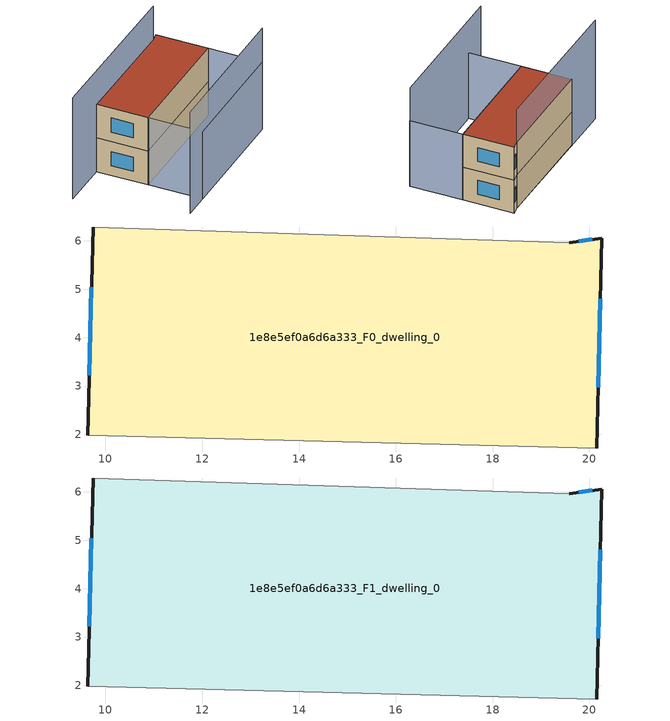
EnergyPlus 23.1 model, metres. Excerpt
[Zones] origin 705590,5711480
1e8e5ef0a6d6a333_F0_dwelling_0
 floor ground (EU_floor_Construction): 20.26,6.06 20.15,1.72 9.63,1.98 9.74,6.29 19.58,5.96 z0
 wall outside (EU_wall_Construction): 20.15,1.72 20.26,6.06 19.58,5.96 / 9.74,6.29 9.63,1.98 z0:3
 wall adiabatic (EU_wall_Construction): 9.63,1.98 20.15,1.72 / 19.58,5.96 9.74,6.29 z0:3
 window (EU_Window_Construction): 20.18,2.97 20.23,4.8 / 9.71,5.04 9.66,3.23 / 20.06,6.03 19.78,5.99 z0.87:2.13
1e8e5ef0a6d6a333_F1_dwelling_0
 floor to 1e8e5ef0a6d6a333_F0_dwelling_0 (EU_floor_Construction): 20.26,6.06 20.15,1.72 9.63,1.98 9.74,6.29 19.58,5.96 z3
 wall outside (EU_wall_Construction): 20.15,1.72 20.26,6.06 19.58,5.96 / 9.74,6.29 9.63,1.98 z3:6
 wall adiabatic (EU_wall_Construction): 9.63,1.98 20.15,1.72 / 19.58,5.96 9.74,6.29 z3:6
 window (EU_Window_Construction): 20.18,2.97 20.23,4.8 / 9.71,5.04 9.66,3.23 / 20.06,6.03 19.78,5.99 z3.87:5.13
 roof outside (EU_roof_Construction): 20.15,1.72 20.26,6.06 19.58,5.96 9.74,6.29 9.63,1.98 z6
shading: 7.35,-2.41 20.03,-2.75 / 19.58,5.96 5.65,6.42 z0:9; 9.63,1.98 20.15,1.72 / 20.15,1.72 20.04,-2.75 / 20.04,-2.75 9.52,-2.49 / 9.52,-2.49 9.63,1.98 z0:6
[Building]
EU S2 Campaign: North Axis=0; Terrain=City; Solar Distribution=FullExterior
[Site:Location]
London: Latitude=51.5; Longitude=-0.5; Time Zone=0; Elevation=25
[SizingPeriod:WeatherFileDays]
AnnualSizingPeriod: Begin Month=1; Begin Day of Month=1; End Month=12; End Day of Month=31; Day of Week for Start Day=Monday; Use Weather File Daylight Saving Period=No; Use Weather File Rain and Snow Indicators=No
[MATERIAL]
EU_InternalMass_Material: Roughness=MediumRough; Thickness=0.1; Conductivity=1; Density=1800; Specific Heat=900; Thermal Absorptance=0.9; Solar Absorptance=0.7; Visible Absorptance=0.7
[MATERIAL:NOMASS] Roughness=MediumRough; Thermal Absorptance=0.9; Solar Absorptance=0.7; Visible Absorptance=0.7
Name | Thermal Resistance
EU_wall_NoMass | 0.724719
EU_roof_NoMass | 2.98947
EU_floor_NoMass | 2.39157
[WINDOWMATERIAL:SIMPLEGLAZINGSYSTEM]
EU_Window_SimpleGlazing: UFactor=2.63425; Solar Heat Gain Coefficient=0.76; Visible Transmittance=0.76
[CONSTRUCTION]
EU_wall_Construction: EU_wall_NoMass
EU_roof_Construction: EU_roof_NoMass
EU_floor_Construction: EU_floor_NoMass
EU_Window_Construction: EU_Window_SimpleGlazing
EU_InternalMass_Construction: EU_InternalMass_Material
[ZONE] Type=1; Multiplier=1; Ceiling Height=autocalculate; Floor Area=autocalculate; Part of Total Floor Area=Yes
Name | Volume
1e8e5ef0a6d6a333_F0_dwelling_0 | 134.635
1e8e5ef0a6d6a333_F1_dwelling_0 | 134.636
[INTERNALMASS] Construction=EU_InternalMass_Construction; Surface Area=44.8787
Name | Zone or ZoneList
1e8e5ef0a6d6a333_F0_dwelling_0_EU_InternalMass | 1e8e5ef0a6d6a333_F0_dwelling_0
1e8e5ef0a6d6a333_F1_dwelling_0_EU_InternalMass | 1e8e5ef0a6d6a333_F1_dwelling_0
[OTHEREQUIPMENT] Fuel Type=Electricity; Design Level Calculation Method=Watts/Area; Power per Zone Floor Area=1; Fraction Latent=0; Fraction Radiant=0; Fraction Lost=0; Carbon Dioxide Generation Rate=0; EndUse Subcategory=EU_Step8_InternalGains
Name | Zone or ZoneList or Space or SpaceList | Schedule
EU_Step8_InternalGain_1e8e5ef0a6d6a333_F0_dwelling_0_f000 | 1e8e5ef0a6d6a333_F0_dwelling_0 | EU_Step8_GainSchedule_1e8e5ef0a6d6a333_F0_dwelling_0_f000
EU_Step8_InternalGain_1e8e5ef0a6d6a333_F1_dwelling_0_f000 | 1e8e5ef0a6d6a333_F1_dwelling_0 | EU_Step8_GainSchedule_1e8e5ef0a6d6a333_F1_dwelling_0_f000
[ZONEVENTILATION:DESIGNFLOWRATE] Schedule=EU_AlwaysOn; Design Flow Rate Calculation Method=AirChanges/Hour; Air Changes per Hour=0.418135; Ventilation Type=Natural; Fan Pressure Rise=0; Fan Total Efficiency=1; Constant Term Coefficient=1; Temperature Term Coefficient=0; Velocity Term Coefficient=0; Velocity Squared Term Coefficient=0; Minimum Indoor Temperature=-100; Maximum Indoor Temperature=100; Delta Temperature=-100; Minimum Outdoor Temperature=-100; Maximum Outdoor Temperature=100; Maximum Wind Speed=40
Name | Zone or ZoneList or Space or SpaceList
EU_ConstantAir_1e8e5ef0a6d6a333_F0_dwelling_0 | 1e8e5ef0a6d6a333_F0_dwelling_0
EU_ConstantAir_1e8e5ef0a6d6a333_F1_dwelling_0 | 1e8e5ef0a6d6a333_F1_dwelling_0
[HVACTEMPLATE:THERMOSTAT] Constant Heating Setpoint=20; Constant Cooling Setpoint=50
EU_HeatOnly_1e8e5ef0a6d6a333_F0_dwelling_0; EU_HeatOnly_1e8e5ef0a6d6a333_F1_dwelling_0
[HVACTEMPLATE:ZONE:IDEALLOADSAIRSYSTEM] System Availability Schedule=EU_AlwaysOn; Maximum Heating Supply Air Temperature=50; Minimum Cooling Supply Air Temperature=13; Maximum Heating Supply Air Humidity Ratio=0.0156; Minimum Cooling Supply Air Humidity Ratio=0.0077; Heating Limit=NoLimit; Cooling Limit=NoLimit; Heating Availability Schedule=EU_AlwaysOn; Cooling Availability Schedule=EU_CoolingOff; Dehumidification Control Type=ConstantSensibleHeatRatio; Cooling Sensible Heat Ratio=0.7; Dehumidification Setpoint=60; Humidification Control Type=None; Humidification Setpoint=30; Outdoor Air Method=None; Outdoor Air Flow Rate per Person=0.00944; Outdoor Air Flow Rate per Zone Floor Area=0; Outdoor Air Flow Rate per Zone=0; Demand Controlled Ventilation Type=None; Outdoor Air Economizer Type=NoEconomizer; Heat Recovery Type=None; Sensible Heat Recovery Effectiveness=0.7; Latent Heat Recovery Effectiveness=0.65
Name | Template Thermostat
1e8e5ef0a6d6a333_F0_dwelling_0 | EU_HeatOnly_1e8e5ef0a6d6a333_F0_dwelling_0
1e8e5ef0a6d6a333_F1_dwelling_0 | EU_HeatOnly_1e8e5ef0a6d6a333_F1_dwelling_0
[SIZING:ZONE] Zone Cooling Design Supply Air Temperature Input Method=SupplyAirTemperature; Zone Cooling Design Supply Air Temperature=13; Zone Heating Design Supply Air Temperature Input Method=SupplyAirTemperature; Zone Heating Design Supply Air Temperature=50; Zone Cooling Design Supply Air Humidity Ratio=0.008; Zone Heating Design Supply Air Humidity Ratio=0.008; Cooling Design Air Flow Method=DesignDay; Cooling Design Air Flow Rate=0; Cooling Minimum Air Flow per Zone Floor Area=0.000762; Cooling Minimum Air Flow=0; Cooling Minimum Air Flow Fraction=0.2; Heating Design Air Flow Method=DesignDay; Heating Design Air Flow Rate=0; Heating Maximum Air Flow per Zone Floor Area=0.002032; Heating Maximum Air Flow=0.141576; Heating Maximum Air Flow Fraction=0.3; Account for Dedicated Outdoor Air System=No; Dedicated Outdoor Air System Control Strategy=NeutralSupplyAir; Dedicated Outdoor Air Low Setpoint Temperature for Design=autosize; Dedicated Outdoor Air High Setpoint Temperature for Design=autosize; Zone Load Sizing Method=Sensible Load Only No Latent Load; Zone Latent Cooling Design Supply Air Humidity Ratio Input Method=HumidityRatioDifference; Zone Cooling Design Supply Air Humidity Ratio Difference=0.005; Zone Latent Heating Design Supply Air Humidity Ratio Input Method=HumidityRatioDifference; Zone Humidification Design Supply Air Humidity Ratio Difference=0.005
1e8e5ef0a6d6a333_F0_dwelling_0; 1e8e5ef0a6d6a333_F1_dwelling_0
[SCHEDULE:CONSTANT]
Name | Hourly Value
EU_AlwaysOn | 1
EU_CoolingOff | 0
[SCHEDULE:FILE] Column Number=1; Rows to Skip at Top=0; Number of Hours of Data=8760; Column Separator=Comma; Interpolate to Timestep=No; Minutes per Item=60; Adjust Schedule for Daylight Savings=Yes
Name | File
EU_Step8_GainSchedule_1e8e5ef0a6d6a333_F0_dwelling_0_f000 | ../../schedules/1e8e5ef0a6d6a333/1e8e5ef0a6d6a333_F0_dwelling_0_f000_gain.csv
EU_Step8_GainSchedule_1e8e5ef0a6d6a333_F1_dwelling_0_f000 | ../../schedules/1e8e5ef0a6d6a333/1e8e5ef0a6d6a333_F1_dwelling_0_f000_gain.csv
